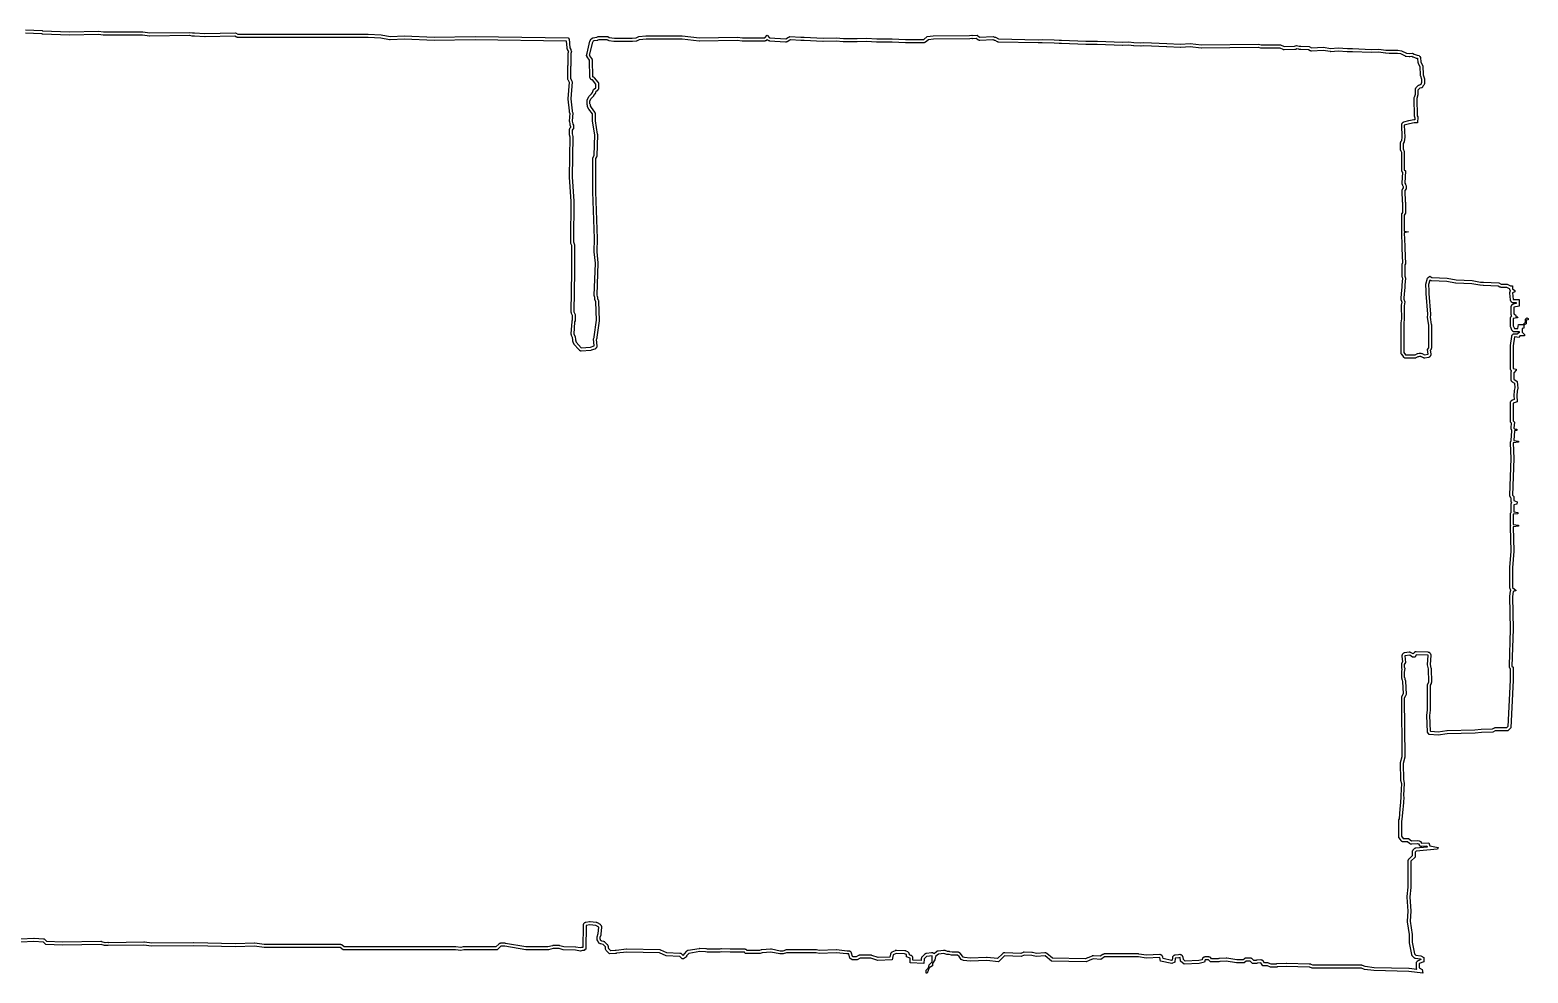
# Model space of a CAD drawing. Header units: metres. Extents: x 482 to 5519, y 355 to 1981.
# Drawn here: x 3000 to 5519, y 355 to 1940 of the extents above; entities that cross this region are included whole.
import ezdxf

# ---------------------------------------------------------------- set-up
doc = ezdxf.new("R2010")
doc.units = ezdxf.units.M
doc.layers.add('SHEET', color=7, linetype='Continuous')
doc.layers.add('USABLE', color=7, linetype='Continuous')

msp = doc.modelspace()

# ---------------------------------------------------------------- linework, layer by layer
at = {"layer": 'SHEET'}
msp.add_lwpolyline([(2993, 1940), (3021, 1939), (3021.8, 1938.6), (3067, 1937), (3116, 1938), (3124, 1937), (3167, 1937), (3169, 1936.6), (3190, 1937), (3202, 1935), (3269, 1936), (3273.5, 1935), (3277, 1935), (3294.7, 1934.2), (3346, 1935), (3350, 1933), (3569, 1933), (3591, 1932), (3606, 1929), (3630, 1930), (3680, 1928), (3749, 1929), (3906, 1927), (3906.1, 1925.9), (3907, 1925), (3908, 1910), (3910, 1907), (3910, 1906), (3911, 1904), (3910, 1900.5), (3910, 1880), (3909, 1878), (3909, 1859), (3911, 1855), (3912, 1853), (3910, 1824), (3912, 1804), (3911.9, 1803.2), (3913, 1801), (3912.2, 1786.8), (3913, 1782), (3913, 1781.5), (3914, 1780), (3914, 1774), (3913, 1773), (3912, 1771.5), (3912, 1765.5), (3913, 1761), (3912.1, 1692.9), (3915, 1652), (3914, 1586.4), (3914.1, 1583.7), (3916, 1579), (3915.7, 1542.6), (3916, 1534), (3915, 1466), (3917, 1462), (3917, 1451), (3916.2, 1449.5), (3915, 1429), (3917, 1425), (3917.7, 1419), (3918.7, 1415.3), (3927, 1406), (3943, 1407), (3949, 1409), (3948, 1421), (3949, 1423), (3949, 1424), (3953, 1452), (3952, 1483), (3950, 1487), (3950.1, 1490.1), (3949, 1494), (3951, 1548), (3949, 1567), (3949.6, 1589.6), (3947, 1668), (3947, 1725), (3948.9, 1728.8), (3950, 1764), (3946, 1787), (3946, 1799), (3940, 1807), (3938, 1811), (3937.8, 1812.8), (3937, 1815), (3937, 1822), (3940, 1828), (3944.5, 1832.5), (3946.4, 1835.1), (3948, 1840), (3952, 1843), (3952, 1849), (3946, 1856), (3944, 1856), (3942, 1860), (3941, 1889), (3937, 1895), (3937, 1895.4), (3936, 1897), (3937, 1901), (3942, 1921), (3944, 1925), (3947, 1927), (3953.4, 1927.7), (3956, 1929), (3965, 1929), (3972, 1929), (3974.3, 1927.4), (3983, 1926), (4013, 1926), (4019.7, 1926.8), (4024, 1929), (4036, 1930), (4097, 1930), (4126, 1927), (4190, 1928), (4198.5, 1927), (4236, 1927), (4240, 1931), (4244, 1927), (4271, 1925), (4276, 1928), (4276.2, 1928), (4278, 1929), (4296.7, 1928), (4302, 1928), (4334, 1926), (4356, 1927), (4368.3, 1925.7), (4391.2, 1925.5), (4407, 1926), (4424.1, 1925.2), (4450, 1925), (4472.5, 1924), (4503, 1924), (4509, 1929), (4519, 1930), (4580.2, 1930.8), (4584, 1931), (4585.1, 1930.9), (4593, 1931), (4597, 1928), (4620, 1929), (4622.2, 1928), (4624, 1928), (4629, 1925), (4695.6, 1923.7), (4702, 1924), (4722.5, 1923.2), (4731, 1923), (4734.9, 1922.7), (4775.8, 1921), (4795, 1921), (4837.5, 1919.5), (4848, 1920), (4856.2, 1918.9), (4868, 1918.5), (4873, 1919), (4911.7, 1917), (4935, 1916.2), (4951, 1917), (4970, 1915), (5066, 1916), (5070.5, 1915), (5103, 1915), (5109, 1912), (5126.6, 1912.6), (5130, 1914), (5134.4, 1912.9), (5137, 1913), (5151, 1912), (5155, 1910), (5175, 1911), (5187, 1909), (5200, 1910), (5215.3, 1909), (5224, 1909), (5255.8, 1907.4), (5268, 1908), (5280.2, 1906.3), (5285.5, 1906), (5300, 1906), (5306, 1905), (5314.5, 1900.8), (5319.8, 1900.4), (5325, 1901), (5327.7, 1899.4), (5332.8, 1897.5), (5336, 1897), (5336.6, 1896.2), (5337, 1896), (5337.1, 1895.3), (5338, 1894), (5339, 1886), (5342, 1880), (5342.8, 1864.6), (5345, 1858), (5345, 1850), (5344.1, 1848.5), (5344, 1847), (5342.3, 1845.3), (5341, 1843), (5340, 1843), (5337.3, 1842.3), (5334, 1839), (5334, 1831), (5332, 1825), (5332.7, 1795.9), (5334, 1794), (5333, 1784), (5327.8, 1784), (5319.5, 1782.4), (5311, 1780), (5312, 1760), (5311, 1752), (5309, 1749), (5309, 1740), (5311, 1736), (5311, 1705), (5313, 1703), (5312, 1682.5), (5313, 1681), (5312.9, 1680.1), (5314, 1678), (5314, 1673), (5312.1, 1670.1), (5312, 1669.2), (5312.5, 1651.8), (5313, 1650), (5313, 1632), (5311, 1629), (5311, 1602), (5318, 1601), (5311, 1599), (5311.9, 1576.9), (5312, 1575), (5312, 1573), (5313, 1547), (5312, 1545.5), (5312, 1526), (5313, 1523), (5312, 1511.3), (5312, 1507), (5311.2, 1502.4), (5310.1, 1489.6), (5310.2, 1487.5), (5312, 1483), (5310.5, 1476.1), (5311, 1454), (5310, 1447), (5310, 1413), (5310, 1398), (5313, 1394), (5329, 1394), (5333, 1396), (5333.7, 1396), (5336, 1397), (5339, 1397), (5340.7, 1396), (5341, 1396), (5344.8, 1394.1), (5351, 1395), (5350, 1403), (5352, 1406), (5352, 1444), (5350, 1457), (5350.6, 1462.1), (5348, 1497), (5348, 1501), (5347, 1513), (5350, 1523), (5350.9, 1523.7), (5351, 1524), (5351.3, 1524), (5354, 1526), (5357, 1524), (5383, 1523), (5398, 1520), (5425, 1519), (5439.1, 1516.4), (5444.2, 1515.9), (5470, 1515), (5474, 1513), (5484, 1513), (5489.4, 1510), (5493, 1510), (5493, 1508), (5493, 1505), (5497, 1502), (5497, 1500), (5493, 1498), (5494, 1487), (5504, 1487), (5504, 1476), (5495, 1474), (5495, 1463), (5498, 1461), (5499, 1458), (5502, 1458), (5501, 1456), (5494, 1455), (5494, 1443), (5496, 1438), (5502, 1438), (5503, 1445), (5511, 1445), (5515, 1449), (5515, 1454), (5517, 1456), (5519, 1455), (5519, 1453), (5516, 1452), (5516, 1446), (5512, 1444), (5512, 1439), (5509, 1438), (5509, 1432), (5513, 1428), (5513, 1426), (5505, 1426), (5504, 1423), (5496, 1424), (5494, 1409), (5494, 1386), (5494, 1371), (5499, 1370), (5499, 1368), (5495, 1364), (5495, 1353), (5501, 1349), (5502, 1338), (5500.5, 1332.8), (5500.3, 1325.9), (5501, 1315), (5494, 1313), (5494, 1283), (5496, 1281), (5495, 1271), (5497, 1269), (5500, 1269), (5500, 1267), (5496, 1266), (5495, 1250), (5503, 1249), (5503, 1247), (5494, 1246), (5495, 1220), (5493, 1158), (5495, 1156), (5495, 1149), (5501, 1147), (5500, 1143), (5495, 1142), (5495, 1130), (5502, 1129), (5502, 1127), (5494, 1126), (5494, 1109), (5503, 1108), (5503, 1106), (5494, 1105), (5495, 1064), (5493, 1036), (5493, 1016), (5493, 1003), (5499, 998), (5494, 996), (5493, 988), (5494, 933), (5492, 871), (5494, 869), (5494, 847), (5490, 767), (5485, 762), (5484, 762), (5464, 762), (5460, 760), (5440.6, 759.2), (5430, 758), (5383, 757), (5368, 755), (5353, 756), (5350, 760), (5349, 788), (5350, 797.5), (5350, 840), (5352, 844), (5351.5, 866.2), (5350, 873), (5351, 889), (5331, 890), (5329, 886), (5325, 886), (5320, 889), (5312, 888), (5313, 877), (5312, 875.4), (5312, 875), (5311, 873.5), (5311, 869.5), (5312, 867), (5311, 860.5), (5311, 852.5), (5312, 851), (5312.1, 848.8), (5313, 846), (5314, 823), (5313, 821), (5311, 817), (5312, 718), (5309, 707), (5309.5, 680.1), (5311, 674), (5309.9, 653.4), (5310, 650), (5309.4, 642.3), (5309, 635), (5308.4, 630.6), (5307, 613), (5306, 610.5), (5306, 585), (5309, 581), (5318, 581), (5323, 577), (5334, 578), (5336, 577), (5338, 576), (5340, 573), (5352, 574), (5354, 569), (5368, 566), (5367, 563), (5331, 560), (5329, 558), (5329, 551), (5329, 550), (5322, 543), (5322, 499), (5320, 483), (5322, 459), (5321, 442), (5324, 420), (5324, 407), (5328, 387), (5330.1, 384.9), (5339, 384), (5344, 381), (5344, 374), (5336, 371), (5336, 364), (5341, 361), (5342, 355), (5318.7, 357.4), (5260, 359), (5244, 361), (5239, 363), (5167, 363), (5156, 363), (5152, 365), (5151, 365), (5151, 365), (5113.2, 365.8), (5097.1, 365.3), (5097, 365), (5089, 365), (5089, 365.1), (5086, 365), (5081, 367), (5073, 367), (5070, 372), (5063.8, 371.6), (5063, 371), (5056, 371), (5052, 375), (5045, 375), (5042, 372), (5029, 372), (5011.7, 374.9), (5000.6, 374.5), (4999, 374), (4986, 374), (4986, 374), (4985, 374), (4982, 377), (4976, 377), (4975, 373), (4966, 371), (4941, 370), (4935, 375), (4934, 380.9), (4931.7, 380.7), (4926, 380), (4925, 373), (4920, 371), (4901, 375), (4900, 380.9), (4877, 380), (4864, 382), (4807, 382), (4801, 378), (4788, 379), (4781, 376.1), (4781, 376), (4776, 374), (4718, 375), (4707, 384), (4692, 383), (4684.6, 384.6), (4672, 385), (4667, 383), (4639, 384), (4629, 374), (4609, 376), (4581, 375), (4570, 376), (4566, 378), (4562.7, 382.7), (4560.1, 385), (4550, 385), (4545.7, 386), (4542, 386), (4537, 388), (4527.7, 386.9), (4523, 383), (4522, 377), (4518, 371), (4518, 367), (4512, 364), (4509, 355), (4507, 355), (4507, 360), (4511, 364), (4512, 369), (4517, 374), (4517, 384), (4508.4, 383), (4507.6, 382.6), (4504, 379), (4503, 371), (4480, 372), (4480, 380), (4474, 382), (4474, 386), (4471, 387.5), (4457, 388), (4451.9, 385.4), (4450, 377), (4426, 376), (4414, 380), (4396, 380), (4391, 377), (4383, 377), (4379, 380), (4377, 387), (4376.5, 387), (4374, 387), (4356, 389), (4327, 388), (4322, 389), (4272.3, 389), (4267, 387), (4261, 387), (4246, 390), (4231.4, 389.1), (4228, 388), (4212, 388), (4203, 388), (4202, 390), (4184.1, 390.2), (4179, 390), (4177.4, 390.3), (4163, 390.5), (4161, 390), (4139, 390), (4136.4, 390.9), (4126.6, 391), (4108, 388), (4104, 384), (4104, 382), (4099, 379), (4097, 379), (4093, 383), (4070, 384), (4059.1, 389), (4004, 390), (3986.3, 388.2), (3986, 388), (3984.7, 388), (3975, 387), (3974, 388), (3969, 393), (3968.8, 394), (3968, 395), (3968.2, 397.9), (3968, 399), (3964, 403), (3960.5, 404), (3959, 404), (3958.6, 404.6), (3957, 405), (3955, 409), (3954, 411), (3954, 416), (3955.9, 421.2), (3956.8, 432.1), (3952, 435), (3942, 436), (3935.5, 435.1), (3935, 396), (3935, 395), (3933.5, 394.5), (3932, 393), (3929.2, 393.1), (3926, 392), (3917.5, 393.4), (3897, 394), (3890, 396), (3880, 396), (3872, 394), (3834, 394), (3799, 400), (3792, 400), (3786, 394), (3730, 394), (3725, 393), (3716, 394), (3527, 394), (3522, 398), (3394, 398), (3378, 400), (3346, 399), (3275.8, 400.8), (3205, 400), (3192, 402), (3132, 401), (3131.5, 401.1), (3126, 401), (3120, 403), (3055, 402), (3027, 403), (3023, 407), (3007, 408), (2985, 407)], dxfattribs=at)
at = {"layer": 'USABLE'}
msp.add_lwpolyline([(2992.9, 1935), (3019.8, 1934), (3020.1, 1933.9), (3020.6, 1933.8), (3021.1, 1933.7), (3021.6, 1933.6), (3066.8, 1932), (3067.1, 1932), (3115.7, 1933), (3123.4, 1932), (3124, 1932), (3166.5, 1932), (3168.1, 1931.7), (3168.6, 1931.7), (3169.1, 1931.6), (3189.6, 1932), (3201.2, 1930.1), (3201.6, 1930), (3202.1, 1930), (3268.5, 1931), (3272.4, 1930.1), (3273, 1930), (3273.5, 1930), (3276.9, 1930), (3294.5, 1929.3), (3294.8, 1929.2), (3344.9, 1930), (3347.8, 1928.5), (3348.2, 1928.3), (3348.6, 1928.2), (3349.1, 1928.1), (3349.5, 1928), (3350, 1928), (3568.9, 1928), (3590.4, 1927), (3605, 1924.1), (3605.6, 1924), (3606.2, 1924), (3630, 1925), (3679.8, 1923), (3680.1, 1923), (3749, 1924), (3902.2, 1922), (3903, 1909.7), (3903.1, 1909.1), (3903.2, 1908.6), (3903.4, 1908.1), (3903.6, 1907.7), (3903.8, 1907.2), (3905, 1905.4), (3905.1, 1905.1), (3905.2, 1904.6), (3905.3, 1904.2), (3905.5, 1903.8), (3905.7, 1903.5), (3905.2, 1901.9), (3905.1, 1901.4), (3905, 1901), (3905, 1900.5), (3905, 1881.2), (3904.5, 1880.2), (3904.3, 1879.8), (3904.2, 1879.4), (3904.1, 1878.9), (3904, 1878.5), (3904, 1878), (3904, 1859), (3904, 1858.5), (3904.1, 1858.1), (3904.2, 1857.6), (3904.3, 1857.2), (3904.5, 1856.8), (3906.9, 1852), (3905, 1824.3), (3905, 1823.9), (3905, 1823.5), (3907, 1804), (3906.9, 1803.7), (3906.9, 1803.2), (3906.9, 1802.7), (3907, 1802.3), (3907.1, 1801.8), (3907.3, 1801.4), (3907.4, 1800.9), (3907.9, 1800), (3907.2, 1787), (3907.2, 1786.5), (3907.3, 1785.9), (3908, 1781.6), (3908, 1781.5), (3908, 1781), (3908.1, 1780.5), (3908.2, 1780.1), (3908.4, 1779.6), (3908.6, 1779.1), (3908.8, 1778.7), (3909, 1778.5), (3909, 1776), (3908.8, 1775.8), (3907.8, 1774.3), (3907.6, 1773.9), (3907.4, 1773.4), (3907.2, 1772.9), (3907.1, 1772.5), (3907, 1772), (3907, 1771.5), (3907, 1765.5), (3907, 1765), (3907.1, 1764.4), (3908, 1760.5), (3907.1, 1693), (3907.1, 1692.5), (3910, 1651.9), (3909, 1586.5), (3909, 1586.2), (3909.1, 1583.5), (3909.2, 1582.9), (3909.3, 1582.3), (3909.5, 1581.8), (3911, 1578.1), (3910.7, 1542.6), (3910.7, 1542.4), (3911, 1533.9), (3910, 1466.1), (3910, 1465.6), (3910.1, 1465.1), (3910.2, 1464.7), (3910.3, 1464.2), (3910.5, 1463.8), (3912, 1460.8), (3912, 1452.2), (3911.8, 1451.7), (3911.6, 1451.3), (3911.4, 1450.8), (3911.3, 1450.3), (3911.3, 1449.8), (3910, 1429.3), (3910, 1428.8), (3910.1, 1428.3), (3910.2, 1427.7), (3910.3, 1427.2), (3910.5, 1426.8), (3912.1, 1423.6), (3912.7, 1418.4), (3912.8, 1418.1), (3912.8, 1417.7), (3913.8, 1414), (3914, 1413.5), (3914.2, 1413.1), (3914.4, 1412.7), (3914.6, 1412.3), (3914.9, 1411.9), (3923.3, 1402.7), (3923.6, 1402.3), (3924, 1402), (3924.4, 1401.7), (3924.9, 1401.5), (3925.3, 1401.3), (3925.8, 1401.1), (3926.3, 1401), (3926.8, 1401), (3927.3, 1401), (3943.3, 1402), (3943.7, 1402.1), (3944.2, 1402.1), (3944.6, 1402.3), (3950.6, 1404.3), (3951, 1404.4), (3951.4, 1404.6), (3951.9, 1404.9), (3952.2, 1405.2), (3952.6, 1405.5), (3952.9, 1405.9), (3953.2, 1406.2), (3953.4, 1406.7), (3953.6, 1407.1), (3953.8, 1407.5), (3953.9, 1408), (3954, 1408.5), (3954, 1408.9), (3954, 1409.4), (3953.1, 1420), (3953.5, 1420.8), (3953.7, 1421.2), (3953.8, 1421.6), (3953.9, 1422.1), (3954, 1422.5), (3954, 1423), (3954, 1423.6), (3957.9, 1451.3), (3958, 1451.7), (3958, 1452.2), (3957, 1483.2), (3957, 1483.7), (3956.8, 1484.2), (3956.7, 1484.7), (3956.5, 1485.2), (3955, 1488.1), (3955.1, 1490.1), (3955, 1490.5), (3955, 1491), (3954.9, 1491.5), (3954, 1494.6), (3956, 1547.8), (3956, 1548.5), (3954, 1567.2), (3954.6, 1589.5), (3954.6, 1589.8), (3952, 1668.1), (3952, 1723.8), (3953.4, 1726.6), (3953.6, 1727.1), (3953.7, 1727.6), (3953.9, 1728.1), (3953.9, 1728.6), (3955, 1763.8), (3955, 1764.4), (3954.9, 1764.9), (3951, 1787.4), (3951, 1799), (3951, 1799.5), (3950.9, 1799.9), (3950.8, 1800.4), (3950.7, 1800.8), (3950.5, 1801.2), (3950.3, 1801.6), (3950, 1802), (3944.3, 1809.6), (3942.9, 1812.4), (3942.8, 1813.2), (3942.8, 1813.7), (3942.7, 1814.1), (3942.5, 1814.5), (3942, 1815.9), (3942, 1820.8), (3944.1, 1825), (3948, 1829), (3948.3, 1829.3), (3948.6, 1829.6), (3950.4, 1832.2), (3950.7, 1832.6), (3950.9, 1833.1), (3951.1, 1833.5), (3952.2, 1836.9), (3955, 1839), (3955.4, 1839.3), (3955.8, 1839.7), (3956.1, 1840.1), (3956.4, 1840.5), (3956.6, 1841), (3956.8, 1841.5), (3956.9, 1842), (3957, 1842.5), (3957, 1843), (3957, 1849), (3957, 1849.5), (3956.9, 1850), (3956.8, 1850.5), (3956.6, 1851), (3956.4, 1851.4), (3956.1, 1851.9), (3955.8, 1852.3), (3949.8, 1859.3), (3949.5, 1859.6), (3949.1, 1859.9), (3948.7, 1860.2), (3948.3, 1860.4), (3947.9, 1860.6), (3947.4, 1860.8), (3947.2, 1860.9), (3947, 1861.3), (3946, 1889.2), (3946, 1889.6), (3945.9, 1890.1), (3945.8, 1890.5), (3945.6, 1891), (3945.4, 1891.4), (3945.2, 1891.8), (3941.8, 1896.8), (3941.7, 1897.2), (3941.5, 1897.6), (3941.4, 1897.8), (3946.7, 1919.3), (3947.9, 1921.6), (3948.8, 1922.2), (3954, 1922.7), (3954.4, 1922.8), (3954.8, 1922.9), (3955.3, 1923.1), (3955.7, 1923.2), (3957.2, 1924), (3970.5, 1924), (3971.6, 1923.3), (3972, 1923), (3972.5, 1922.8), (3973, 1922.6), (3973.5, 1922.5), (3982.2, 1921.1), (3982.6, 1921), (3983, 1921), (4013, 1921), (4013.6, 1921), (4020.3, 1921.9), (4020.8, 1922), (4021.4, 1922.1), (4021.9, 1922.4), (4025.4, 1924.1), (4036.2, 1925), (4096.7, 1925), (4125.5, 1922), (4126.1, 1922), (4189.7, 1923), (4197.9, 1922), (4198.5, 1922), (4236, 1922), (4236.5, 1922), (4237, 1922.1), (4237.5, 1922.2), (4237.9, 1922.4), (4238.4, 1922.6), (4238.8, 1922.8), (4239.2, 1923.1), (4239.5, 1923.5), (4240, 1923.9), (4240.5, 1923.5), (4240.8, 1923.1), (4241.3, 1922.8), (4241.7, 1922.6), (4242.2, 1922.4), (4242.6, 1922.2), (4243.1, 1922.1), (4243.6, 1922), (4270.6, 1920), (4271.1, 1920), (4271.7, 1920), (4272.2, 1920.1), (4272.6, 1920.3), (4273.1, 1920.5), (4273.6, 1920.7), (4277.8, 1923.2), (4278.3, 1923.4), (4278.7, 1923.7), (4279.2, 1923.9), (4296.4, 1923), (4296.7, 1923), (4301.8, 1923), (4333.7, 1921), (4334.2, 1921), (4355.9, 1922), (4367.8, 1920.7), (4368.3, 1920.7), (4391.2, 1920.5), (4391.4, 1920.5), (4407, 1921), (4423.9, 1920.2), (4424, 1920.2), (4449.9, 1920), (4472.3, 1919), (4472.5, 1919), (4503, 1919), (4503.5, 1919), (4504, 1919.1), (4504.5, 1919.2), (4504.9, 1919.4), (4505.4, 1919.6), (4505.8, 1919.9), (4506.2, 1920.2), (4511, 1924.2), (4519.3, 1925), (4580.3, 1925.8), (4580.4, 1925.8), (4583.9, 1926), (4584.6, 1925.9), (4585.1, 1925.9), (4591.4, 1926), (4594, 1924), (4594.4, 1923.7), (4594.8, 1923.5), (4595.3, 1923.3), (4595.8, 1923.2), (4596.2, 1923.1), (4596.7, 1923), (4597.2, 1923), (4619, 1924), (4620.2, 1923.4), (4620.7, 1923.2), (4621.2, 1923.1), (4621.7, 1923), (4622.2, 1923), (4622.6, 1923), (4626.4, 1920.7), (4626.9, 1920.5), (4627.4, 1920.3), (4627.9, 1920.1), (4628.4, 1920), (4628.9, 1920), (4695.5, 1918.7), (4695.8, 1918.7), (4702, 1919), (4722.3, 1918.2), (4722.4, 1918.2), (4730.7, 1918), (4734.4, 1917.7), (4734.7, 1917.7), (4775.6, 1916), (4775.8, 1916), (4794.9, 1916), (4837.3, 1914.5), (4837.7, 1914.5), (4847.8, 1915), (4855.6, 1913.9), (4856.1, 1913.9), (4867.8, 1913.5), (4868.5, 1913.5), (4873.1, 1914), (4911.4, 1912), (4911.5, 1912), (4934.8, 1911.2), (4935.2, 1911.2), (4950.9, 1912), (4969.5, 1910), (4970.1, 1910), (5065.5, 1911), (5069.4, 1910.1), (5070, 1910), (5070.5, 1910), (5101.8, 1910), (5106.8, 1907.5), (5107.2, 1907.3), (5107.7, 1907.2), (5108.2, 1907.1), (5108.7, 1907), (5109.2, 1907), (5126.7, 1907.6), (5127.2, 1907.7), (5127.6, 1907.7), (5128, 1907.8), (5128.4, 1908), (5130.4, 1908.8), (5133.2, 1908.1), (5133.6, 1908), (5134.1, 1907.9), (5134.6, 1907.9), (5136.9, 1908), (5149.7, 1907.1), (5152.8, 1905.5), (5153.2, 1905.3), (5153.7, 1905.2), (5154.2, 1905.1), (5154.7, 1905), (5155.2, 1905), (5174.7, 1906), (5186.2, 1904.1), (5186.8, 1904), (5187.4, 1904), (5200, 1905), (5215, 1904), (5215.3, 1904), (5223.9, 1904), (5255.6, 1902.5), (5256.1, 1902.5), (5267.8, 1903), (5279.5, 1901.3), (5279.9, 1901.3), (5285.3, 1901), (5285.5, 1901), (5299.6, 1901), (5304.4, 1900.2), (5312.2, 1896.3), (5312.7, 1896.1), (5313.2, 1895.9), (5313.6, 1895.8), (5314.1, 1895.8), (5319.4, 1895.4), (5319.9, 1895.4), (5320.3, 1895.4), (5323.9, 1895.8), (5325.1, 1895.1), (5325.5, 1894.9), (5326, 1894.7), (5331.1, 1892.8), (5331.5, 1892.7), (5331.9, 1892.6), (5333, 1892.4), (5333.2, 1892.2), (5334, 1885.4), (5334.1, 1884.8), (5334.3, 1884.3), (5334.5, 1883.8), (5337.1, 1878.7), (5337.8, 1864.3), (5337.9, 1863.9), (5337.9, 1863.4), (5338.1, 1863), (5340, 1857.2), (5340, 1851.3), (5339.8, 1851), (5339.6, 1850.5), (5339.4, 1850), (5339.2, 1849.5), (5339.2, 1849.3), (5338.8, 1848.9), (5338.5, 1848.5), (5338.2, 1848.2), (5338, 1847.8), (5337.9, 1847.6), (5336.1, 1847.2), (5335.7, 1847.1), (5335.3, 1846.9), (5334.9, 1846.7), (5334.5, 1846.4), (5334.1, 1846.2), (5333.8, 1845.9), (5330.5, 1842.5), (5330.1, 1842.2), (5329.8, 1841.8), (5329.6, 1841.4), (5329.4, 1840.9), (5329.2, 1840.5), (5329.1, 1840), (5329, 1839.5), (5329, 1839), (5329, 1831.8), (5327.3, 1826.6), (5327.1, 1826.2), (5327.1, 1825.7), (5327, 1825.3), (5327, 1824.9), (5327.7, 1795.8), (5327.8, 1795.3), (5327.8, 1794.9), (5328, 1794.4), (5328.1, 1794), (5328.3, 1793.5), (5328.6, 1793.1), (5328.8, 1792.7), (5328.5, 1789), (5327.8, 1789), (5327.3, 1789), (5326.8, 1788.9), (5318.6, 1787.3), (5318.1, 1787.2), (5309.6, 1784.8), (5309.2, 1784.7), (5308.7, 1784.5), (5308.3, 1784.2), (5307.9, 1783.9), (5307.6, 1783.6), (5307.2, 1783.3), (5306.9, 1782.9), (5306.7, 1782.5), (5306.5, 1782.1), (5306.3, 1781.6), (5306.1, 1781.2), (5306.1, 1780.7), (5306, 1780.2), (5306, 1779.8), (5307, 1760.2), (5306.2, 1753.8), (5304.8, 1751.8), (5304.6, 1751.4), (5304.4, 1750.9), (5304.2, 1750.4), (5304.1, 1750), (5304, 1749.5), (5304, 1749), (5304, 1740), (5304, 1739.5), (5304.1, 1739.1), (5304.2, 1738.6), (5304.3, 1738.2), (5304.5, 1737.8), (5306, 1734.8), (5306, 1705), (5306, 1704.5), (5306.1, 1704), (5306.2, 1703.5), (5306.4, 1703.1), (5306.6, 1702.6), (5306.8, 1702.2), (5307.1, 1701.8), (5307.5, 1701.5), (5307.9, 1701), (5307, 1682.7), (5307, 1682.2), (5307.1, 1681.6), (5307.2, 1681.1), (5307.4, 1680.6), (5307.6, 1680.1), (5307.9, 1679.7), (5308, 1679.5), (5308, 1679.2), (5308.1, 1678.8), (5308.3, 1678.3), (5308.5, 1677.9), (5309, 1676.8), (5309, 1674.5), (5307.9, 1672.9), (5307.7, 1672.5), (5307.5, 1672), (5307.3, 1671.5), (5307.2, 1671.1), (5307.1, 1670.6), (5307, 1669.7), (5307, 1669.1), (5307.5, 1651.7), (5307.5, 1651.3), (5307.6, 1650.9), (5307.7, 1650.5), (5308, 1649.3), (5308, 1633.5), (5306.8, 1631.8), (5306.6, 1631.4), (5306.4, 1630.9), (5306.2, 1630.4), (5306.1, 1630), (5306, 1629.5), (5306, 1629), (5306, 1602), (5306, 1601.5), (5306.1, 1601.1), (5306.2, 1600.6), (5306.2, 1600.5), (5306.2, 1600.2), (5306.1, 1599.8), (5306, 1599.3), (5306, 1598.8), (5306.9, 1576.7), (5306.9, 1576.5), (5307, 1574.8), (5307, 1573), (5307, 1572.8), (5307.9, 1548.4), (5307.8, 1548.3), (5307.6, 1547.9), (5307.4, 1547.4), (5307.2, 1546.9), (5307.1, 1546.5), (5307, 1546), (5307, 1545.5), (5307, 1526), (5307, 1525.5), (5307.1, 1524.9), (5307.3, 1524.4), (5307.9, 1522.4), (5307, 1511.8), (5307, 1511.3), (5307, 1507.4), (5306.3, 1503.2), (5306.3, 1502.8), (5305.2, 1490), (5305.1, 1489.4), (5305.2, 1487.4), (5305.2, 1487), (5305.3, 1486.5), (5305.4, 1486.1), (5305.5, 1485.7), (5306.8, 1482.6), (5305.6, 1477.2), (5305.5, 1476.6), (5305.5, 1476), (5306, 1454.3), (5305.1, 1447.7), (5305, 1447), (5305, 1398), (5305, 1397.5), (5305.1, 1397.1), (5305.2, 1396.6), (5305.3, 1396.2), (5305.5, 1395.8), (5305.7, 1395.4), (5306, 1395), (5309, 1391), (5309.3, 1390.6), (5309.7, 1390.2), (5310.1, 1389.9), (5310.5, 1389.6), (5311, 1389.4), (5311.5, 1389.2), (5312, 1389.1), (5312.5, 1389), (5313, 1389), (5329, 1389), (5329.5, 1389), (5329.9, 1389.1), (5330.4, 1389.2), (5330.8, 1389.3), (5331.2, 1389.5), (5334.3, 1391), (5334.7, 1391.1), (5335.2, 1391.2), (5335.6, 1391.4), (5337, 1392), (5337.6, 1392), (5338.1, 1391.7), (5338.5, 1391.5), (5338.9, 1391.3), (5339.3, 1391.2), (5339.6, 1391.1), (5342.5, 1389.6), (5343, 1389.4), (5343.5, 1389.3), (5344, 1389.2), (5344.5, 1389.1), (5345, 1389.1), (5345.5, 1389.2), (5351.7, 1390.1), (5352.2, 1390.1), (5352.6, 1390.3), (5353.1, 1390.5), (5353.5, 1390.7), (5353.9, 1391), (5354.3, 1391.3), (5354.7, 1391.6), (5355, 1392), (5355.2, 1392.4), (5355.5, 1392.8), (5355.7, 1393.2), (5355.8, 1393.7), (5355.9, 1394.2), (5356, 1394.7), (5356, 1395.1), (5356, 1395.6), (5355.2, 1401.8), (5356.2, 1403.2), (5356.4, 1403.6), (5356.6, 1404.1), (5356.8, 1404.6), (5356.9, 1405), (5357, 1405.5), (5357, 1406), (5357, 1444), (5357, 1444.4), (5356.9, 1444.8), (5355, 1457.1), (5355.6, 1461.5), (5355.6, 1462), (5355.6, 1462.5), (5353, 1497.2), (5353, 1501), (5353, 1501.4), (5352.1, 1512.5), (5354.3, 1519.8), (5354.6, 1519.6), (5355, 1519.4), (5355.5, 1519.2), (5355.9, 1519.1), (5356.4, 1519), (5356.8, 1519), (5382.4, 1518), (5397, 1515.1), (5397.4, 1515), (5397.8, 1515), (5424.4, 1514), (5438.2, 1511.4), (5438.7, 1511.4), (5443.8, 1510.9), (5444, 1510.9), (5468.7, 1510), (5471.8, 1508.5), (5472.2, 1508.3), (5472.6, 1508.2), (5473.1, 1508.1), (5473.5, 1508), (5474, 1508), (5482.7, 1508), (5487, 1505.6), (5487.4, 1505.4), (5487.9, 1505.2), (5488, 1505.2), (5488, 1505), (5488, 1504.5), (5488.1, 1504), (5488.2, 1503.5), (5488.4, 1503), (5488.6, 1502.5), (5488.9, 1502.1), (5489.2, 1501.7), (5489.4, 1501.5), (5489.2, 1501.3), (5488.9, 1500.9), (5488.6, 1500.4), (5488.4, 1500), (5488.2, 1499.5), (5488.1, 1499), (5488, 1498.5), (5488, 1498), (5488, 1497.5), (5489, 1486.5), (5489.1, 1486.1), (5489.2, 1485.6), (5489.4, 1485.1), (5489.6, 1484.7), (5489.8, 1484.2), (5490.1, 1483.8), (5490.5, 1483.5), (5490.8, 1483.1), (5491.2, 1482.9), (5491.6, 1482.6), (5492.1, 1482.4), (5492.5, 1482.2), (5493, 1482.1), (5493.5, 1482), (5494, 1482), (5499, 1482), (5499, 1480), (5493.9, 1478.9), (5493.4, 1478.8), (5493, 1478.6), (5492.6, 1478.4), (5492.2, 1478.1), (5491.8, 1477.8), (5491.4, 1477.5), (5491.1, 1477.1), (5490.8, 1476.7), (5490.6, 1476.3), (5490.4, 1475.9), (5490.2, 1475.4), (5490.1, 1475), (5490, 1474.5), (5490, 1474), (5490, 1463), (5490, 1462.5), (5490.1, 1462), (5490.2, 1461.5), (5490.4, 1461.1), (5490.6, 1460.6), (5490.8, 1460.2), (5491.1, 1459.8), (5491.5, 1459.5), (5491.6, 1459.4), (5491.5, 1459.3), (5491.1, 1459.1), (5490.7, 1458.8), (5490.4, 1458.5), (5490.1, 1458.1), (5489.8, 1457.7), (5489.6, 1457.3), (5489.4, 1456.9), (5489.2, 1456.4), (5489.1, 1455.9), (5489, 1455.5), (5489, 1455), (5489, 1443), (5489, 1442.5), (5489.1, 1442.1), (5489.2, 1441.6), (5489.4, 1441.1), (5491.4, 1436.1), (5491.6, 1435.7), (5491.8, 1435.3), (5492.1, 1434.9), (5492.4, 1434.5), (5492.8, 1434.2), (5493.2, 1433.9), (5493.6, 1433.6), (5494.1, 1433.4), (5494.5, 1433.2), (5495, 1433.1), (5495.5, 1433), (5496, 1433), (5502, 1433), (5502.5, 1433), (5502.9, 1433.1), (5503.4, 1433.2), (5503.9, 1433.4), (5504, 1433.4), (5504, 1432), (5504, 1431.5), (5504.1, 1431), (5504.1, 1430.9), (5504, 1430.9), (5503.6, 1430.8), (5503.1, 1430.6), (5502.7, 1430.4), (5502.3, 1430.2), (5501.9, 1429.9), (5501.5, 1429.6), (5501.2, 1429.2), (5500.9, 1428.9), (5500.6, 1428.5), (5496.6, 1429), (5496.1, 1429), (5495.6, 1429), (5495.2, 1428.9), (5494.7, 1428.8), (5494.2, 1428.7), (5493.8, 1428.5), (5493.3, 1428.2), (5492.9, 1428), (5492.6, 1427.6), (5492.2, 1427.3), (5491.9, 1426.9), (5491.7, 1426.5), (5491.4, 1426.1), (5491.3, 1425.6), (5491.1, 1425.1), (5491, 1424.7), (5489, 1409.7), (5489, 1409), (5489, 1371), (5489, 1370.5), (5489.1, 1370), (5489.2, 1369.5), (5489.4, 1369.1), (5489.6, 1368.6), (5489.8, 1368.2), (5490.1, 1367.8), (5490.5, 1367.5), (5490.8, 1367.1), (5491, 1367), (5490.8, 1366.8), (5490.6, 1366.4), (5490.4, 1365.9), (5490.2, 1365.5), (5490.1, 1365), (5490, 1364.5), (5490, 1364), (5490, 1353), (5490, 1352.5), (5490.1, 1352), (5490.2, 1351.5), (5490.4, 1351.1), (5490.6, 1350.6), (5490.8, 1350.2), (5491.1, 1349.8), (5491.5, 1349.5), (5491.8, 1349.1), (5492.2, 1348.8), (5496.2, 1346.2), (5496.9, 1338.5), (5495.7, 1334.2), (5495.6, 1333.8), (5495.6, 1333.4), (5495.5, 1333), (5495.3, 1326), (5495.3, 1325.6), (5495.8, 1318.7), (5492.6, 1317.8), (5492.2, 1317.6), (5491.7, 1317.4), (5491.3, 1317.2), (5490.9, 1316.9), (5490.5, 1316.6), (5490.2, 1316.2), (5489.9, 1315.8), (5489.6, 1315.4), (5489.4, 1314.9), (5489.2, 1314.5), (5489.1, 1314), (5489, 1313.5), (5489, 1313), (5489, 1283), (5489, 1282.5), (5489.1, 1282), (5489.2, 1281.5), (5489.4, 1281.1), (5489.6, 1280.6), (5489.8, 1280.2), (5490.1, 1279.8), (5490.5, 1279.5), (5490.8, 1279.1), (5490, 1271.5), (5490, 1271), (5490, 1270.5), (5490.1, 1270), (5490.2, 1269.6), (5490.4, 1269.1), (5490.6, 1268.6), (5490.8, 1268.2), (5491.1, 1267.8), (5491.3, 1267.7), (5491.2, 1267.3), (5491.1, 1266.8), (5491, 1266.3), (5490, 1250.3), (5490, 1249.8), (5490, 1249.3), (5490.1, 1249.1), (5490.1, 1249.1), (5489.8, 1248.7), (5489.5, 1248.2), (5489.3, 1247.8), (5489.2, 1247.3), (5489.1, 1246.8), (5489, 1246.3), (5489, 1245.8), (5490, 1220), (5488, 1158.2), (5488, 1157.7), (5488.1, 1157.1), (5488.2, 1156.6), (5488.4, 1156.2), (5488.6, 1155.7), (5488.8, 1155.3), (5489.1, 1154.8), (5489.5, 1154.5), (5490, 1153.9), (5490, 1149), (5490, 1148.5), (5490.1, 1148), (5490.2, 1147.6), (5490.4, 1147.1), (5490.6, 1146.7), (5490.8, 1146.3), (5491.1, 1145.9), (5491.4, 1145.5), (5491.4, 1145.5), (5491.1, 1145.2), (5490.8, 1144.8), (5490.6, 1144.4), (5490.4, 1143.9), (5490.2, 1143.5), (5490.1, 1143), (5490, 1142.5), (5490, 1142), (5490, 1130), (5490, 1129.5), (5490.1, 1129.1), (5489.8, 1128.7), (5489.6, 1128.3), (5489.4, 1127.9), (5489.2, 1127.4), (5489.1, 1127), (5489, 1126.5), (5489, 1126), (5489, 1109), (5489, 1108.5), (5489.1, 1108), (5489.2, 1107.6), (5489.4, 1107.1), (5489.4, 1107), (5489.3, 1106.8), (5489.2, 1106.3), (5489.1, 1105.9), (5489, 1105.4), (5489, 1104.9), (5490, 1064.1), (5488, 1036.4), (5488, 1036), (5488, 1003), (5488, 1002.5), (5488.1, 1002), (5488.2, 1001.6), (5488.4, 1001.1), (5488.6, 1000.7), (5488.8, 1000.2), (5489.1, 999.9), (5489.4, 999.5), (5489.8, 999.2), (5490, 999), (5489.9, 998.9), (5489.6, 998.4), (5489.4, 998), (5489.3, 997.6), (5489.1, 997.1), (5489, 996.6), (5488, 988.6), (5488, 987.9), (5489, 933), (5487, 871.2), (5487, 870.7), (5487.1, 870.1), (5487.2, 869.6), (5487.4, 869.2), (5487.6, 868.7), (5487.8, 868.3), (5488.1, 867.8), (5488.5, 867.5), (5489, 866.9), (5489, 847.1), (5485.1, 769.2), (5482.9, 767), (5464, 767), (5463.5, 767), (5463.1, 766.9), (5462.6, 766.8), (5462.2, 766.7), (5461.8, 766.5), (5458.7, 765), (5440.4, 764.2), (5440, 764.2), (5429.7, 763), (5382.9, 762), (5382.3, 762), (5367.8, 760), (5355.6, 760.8), (5354.9, 761.7), (5354, 787.8), (5355, 797), (5355, 797.5), (5355, 838.8), (5356.5, 841.8), (5356.7, 842.2), (5356.8, 842.7), (5356.9, 843.1), (5357, 843.6), (5357, 844.1), (5356.5, 866.3), (5356.5, 866.8), (5356.4, 867.3), (5355, 873.4), (5356, 888.7), (5356, 889.2), (5356, 889.7), (5355.9, 890.2), (5355.7, 890.6), (5355.5, 891.1), (5355.3, 891.5), (5355, 891.9), (5354.7, 892.3), (5354.4, 892.7), (5354, 893), (5353.6, 893.3), (5353.2, 893.5), (5352.7, 893.7), (5352.2, 893.8), (5351.7, 893.9), (5351.2, 894), (5331.2, 895), (5330.8, 895), (5330.3, 894.9), (5329.8, 894.9), (5329.4, 894.7), (5328.9, 894.5), (5328.5, 894.3), (5328.1, 894.1), (5327.7, 893.8), (5327.4, 893.4), (5327, 893.1), (5326.8, 892.7), (5326.5, 892.2), (5326, 891.2), (5322.6, 893.3), (5322.2, 893.5), (5321.7, 893.7), (5321.3, 893.8), (5320.8, 893.9), (5320.3, 894), (5319.9, 894), (5319.4, 894), (5311.4, 893), (5310.9, 892.9), (5310.4, 892.8), (5310, 892.6), (5309.6, 892.4), (5309.2, 892.1), (5308.8, 891.8), (5308.4, 891.5), (5308.1, 891.1), (5307.8, 890.7), (5307.6, 890.3), (5307.4, 889.9), (5307.2, 889.4), (5307.1, 889), (5307, 888.5), (5307, 888), (5307, 887.5), (5307.9, 878.3), (5307.8, 878.2), (5307.5, 877.8), (5307.3, 877.3), (5307.2, 876.9), (5307.1, 876.7), (5306.8, 876.3), (5306.6, 875.9), (5306.4, 875.4), (5306.2, 874.9), (5306.1, 874.5), (5306, 874), (5306, 873.5), (5306, 869.5), (5306, 869), (5306.1, 868.6), (5306.2, 868.1), (5306.4, 867.6), (5306.9, 866.4), (5306.1, 861.3), (5306, 860.9), (5306, 860.5), (5306, 852.5), (5306, 852), (5306.1, 851.5), (5306.2, 851.1), (5306.4, 850.6), (5306.6, 850.1), (5306.8, 849.7), (5307.1, 849.4), (5307.1, 848.6), (5307.1, 848.1), (5307.2, 847.7), (5307.3, 847.2), (5308, 845.1), (5308.9, 824.1), (5306.5, 819.2), (5306.3, 818.8), (5306.2, 818.4), (5306.1, 817.9), (5306, 817.4), (5306, 816.9), (5307, 718.6), (5304.2, 708.3), (5304.1, 707.9), (5304, 707.4), (5304, 706.9), (5304.5, 680), (5304.5, 679.5), (5304.6, 678.9), (5306, 673.5), (5304.9, 653.6), (5304.9, 653.3), (5305, 650.2), (5304.4, 642.7), (5304.4, 642.5), (5304, 635.5), (5303.5, 631.3), (5303.4, 631), (5302.1, 614.2), (5301.4, 612.4), (5301.2, 611.9), (5301.1, 611.4), (5301, 611), (5301, 610.5), (5301, 585), (5301, 584.5), (5301.1, 584.1), (5301.2, 583.6), (5301.3, 583.2), (5301.5, 582.8), (5301.7, 582.4), (5302, 582), (5305, 578), (5305.3, 577.6), (5305.7, 577.2), (5306.1, 576.9), (5306.5, 576.6), (5307, 576.4), (5307.5, 576.2), (5308, 576.1), (5308.5, 576), (5309, 576), (5316.2, 576), (5319.9, 573.1), (5320.3, 572.8), (5320.7, 572.6), (5321.1, 572.4), (5321.6, 572.2), (5322, 572.1), (5322.5, 572), (5323, 572), (5323.5, 572), (5333, 572.9), (5334.6, 572.1), (5335.8, 570.2), (5336.1, 569.8), (5336.5, 569.5), (5336.8, 569.2), (5337.2, 568.9), (5337.6, 568.6), (5338, 568.4), (5338.5, 568.2), (5339, 568.1), (5339.4, 568), (5339.9, 568), (5340.4, 568), (5348.7, 568.7), (5349.4, 567.1), (5349.6, 566.7), (5349.6, 566.6), (5330.6, 565), (5330.1, 564.9), (5329.6, 564.8), (5329.1, 564.6), (5328.7, 564.4), (5328.2, 564.2), (5327.8, 563.9), (5327.5, 563.5), (5325.5, 561.5), (5325.1, 561.2), (5324.8, 560.8), (5324.6, 560.4), (5324.4, 559.9), (5324.2, 559.5), (5324.1, 559), (5324, 558.5), (5324, 558), (5324, 552.1), (5318.5, 546.5), (5318.1, 546.2), (5317.8, 545.8), (5317.6, 545.4), (5317.4, 544.9), (5317.2, 544.5), (5317.1, 544), (5317, 543.5), (5317, 543), (5317, 499.3), (5315, 483.6), (5315, 483.1), (5315, 482.6), (5317, 458.9), (5316, 442.3), (5316, 441.8), (5316, 441.3), (5319, 419.7), (5319, 407), (5319, 406.5), (5319.1, 406), (5323.1, 386), (5323.2, 385.5), (5323.4, 385.1), (5323.6, 384.6), (5323.8, 384.2), (5324.1, 383.8), (5324.5, 383.5), (5326.6, 381.4), (5326.9, 381), (5327.3, 380.7), (5327.8, 380.5), (5328.2, 380.3), (5328.7, 380.1), (5329.1, 380), (5329.6, 379.9), (5337.4, 379.1), (5339, 378.2), (5339, 377.5), (5334.2, 375.7), (5333.8, 375.5), (5333.3, 375.2), (5332.9, 374.9), (5332.5, 374.6), (5332.2, 374.2), (5331.9, 373.8), (5331.6, 373.4), (5331.4, 373), (5331.2, 372.5), (5331.1, 372), (5331, 371.5), (5331, 371), (5331, 364), (5331, 363.5), (5331.1, 363), (5331.2, 362.5), (5331.4, 362), (5331.6, 361.5), (5331.9, 361.1), (5332, 361.1), (5319.2, 362.4), (5318.8, 362.4), (5260.4, 364), (5245.3, 365.9), (5240.9, 367.6), (5240.4, 367.8), (5239.9, 367.9), (5239.5, 368), (5239, 368), (5157.2, 368), (5154.2, 369.5), (5153.7, 369.7), (5153.2, 369.8), (5152.7, 370), (5152.2, 370), (5151.2, 370), (5151.1, 370), (5113.3, 370.8), (5113.1, 370.8), (5096.9, 370.3), (5096.4, 370.3), (5095.9, 370.2), (5095.5, 370), (5095.3, 370), (5089.9, 370), (5089.8, 370), (5089.3, 370.1), (5088.8, 370.1), (5086.9, 370), (5082.9, 371.6), (5082.4, 371.8), (5081.9, 371.9), (5081.5, 372), (5081, 372), (5075.8, 372), (5074.3, 374.6), (5074, 375), (5073.7, 375.4), (5073.3, 375.7), (5072.9, 376), (5072.5, 376.3), (5072.1, 376.5), (5071.6, 376.7), (5071.1, 376.9), (5070.6, 377), (5070.1, 377), (5069.6, 377), (5063.5, 376.5), (5063, 376.5), (5062.5, 376.4), (5062, 376.2), (5061.5, 376), (5058.1, 376), (5055.5, 378.5), (5055.2, 378.9), (5054.8, 379.2), (5054.4, 379.4), (5053.9, 379.6), (5053.5, 379.8), (5053, 379.9), (5052.5, 380), (5052, 380), (5045, 380), (5044.5, 380), (5044, 379.9), (5043.5, 379.8), (5043.1, 379.6), (5042.6, 379.4), (5042.2, 379.2), (5041.8, 378.9), (5041.5, 378.5), (5039.9, 377), (5029.4, 377), (5012.5, 379.8), (5012, 379.9), (5011.5, 379.9), (5000.4, 379.5), (4999.9, 379.5), (4999.4, 379.4), (4999, 379.3), (4998.2, 379), (4987.1, 379), (4985.5, 380.5), (4985.2, 380.9), (4984.8, 381.2), (4984.4, 381.4), (4983.9, 381.6), (4983.5, 381.8), (4983, 381.9), (4982.5, 382), (4982, 382), (4976, 382), (4975.5, 382), (4975.1, 381.9), (4974.6, 381.8), (4974.2, 381.6), (4973.7, 381.4), (4973.3, 381.2), (4972.9, 380.9), (4972.6, 380.6), (4972.2, 380.3), (4971.9, 379.9), (4971.7, 379.5), (4971.5, 379.1), (4971.3, 378.7), (4971.1, 378.2), (4970.9, 377.2), (4965.4, 376), (4942.7, 375.1), (4939.6, 377.7), (4939, 381.7), (4938.8, 382.2), (4938.7, 382.6), (4938.5, 383.1), (4938.3, 383.5), (4938, 383.9), (4937.7, 384.3), (4937.3, 384.6), (4936.9, 384.9), (4936.5, 385.2), (4936.1, 385.4), (4935.6, 385.6), (4935.2, 385.7), (4934.7, 385.8), (4934.2, 385.9), (4933.7, 385.9), (4931.4, 385.7), (4931.1, 385.7), (4925.4, 385), (4924.9, 384.9), (4924.4, 384.7), (4923.9, 384.6), (4923.5, 384.3), (4923.1, 384.1), (4922.7, 383.7), (4922.3, 383.4), (4922, 383), (4921.7, 382.6), (4921.5, 382.1), (4921.3, 381.7), (4921.1, 381.2), (4921.1, 380.7), (4920.5, 376.6), (4919.5, 376.2), (4905.4, 379.2), (4904.9, 381.7), (4904.8, 382.2), (4904.7, 382.7), (4904.5, 383.1), (4904.3, 383.5), (4904, 383.9), (4903.7, 384.3), (4903.4, 384.6), (4903, 384.9), (4902.6, 385.2), (4902.2, 385.4), (4901.7, 385.6), (4901.2, 385.8), (4900.8, 385.9), (4900.3, 385.9), (4899.8, 385.9), (4877.3, 385), (4864.8, 386.9), (4864.4, 387), (4864, 387), (4807, 387), (4806.5, 387), (4806, 386.9), (4805.6, 386.8), (4805.1, 386.6), (4804.6, 386.4), (4804.2, 386.2), (4799.7, 383.1), (4788.4, 384), (4787.9, 384), (4787.4, 384), (4787, 383.9), (4786.5, 383.8), (4786.1, 383.6), (4779.1, 380.7), (4778.7, 380.5), (4778.4, 380.4), (4775.1, 379), (4719.8, 380), (4710.2, 387.9), (4709.8, 388.1), (4709.4, 388.4), (4709, 388.6), (4708.5, 388.8), (4708.1, 388.9), (4707.6, 389), (4707.1, 389), (4706.7, 389), (4692.4, 388), (4685.7, 389.5), (4685.2, 389.6), (4684.8, 389.6), (4672.1, 390), (4671.6, 390), (4671.1, 389.9), (4670.6, 389.8), (4670.1, 389.6), (4666.1, 388), (4639.2, 389), (4638.7, 389), (4638.2, 388.9), (4637.7, 388.8), (4637.2, 388.7), (4636.7, 388.4), (4636.3, 388.2), (4635.8, 387.9), (4635.5, 387.5), (4627.1, 379.2), (4609.5, 381), (4608.8, 381), (4581.1, 380), (4571.4, 380.9), (4569.3, 381.9), (4566.7, 385.6), (4566.4, 386), (4566, 386.4), (4563.5, 388.7), (4563.1, 389), (4562.7, 389.3), (4562.3, 389.5), (4561.9, 389.7), (4561.5, 389.8), (4561, 389.9), (4560.6, 390), (4560.1, 390), (4550.6, 390), (4546.8, 390.9), (4546.2, 391), (4545.7, 391), (4543, 391), (4538.9, 392.6), (4538.4, 392.8), (4537.9, 392.9), (4537.4, 393), (4536.9, 393), (4536.4, 393), (4527.1, 391.8), (4526.6, 391.8), (4526.1, 391.6), (4525.7, 391.5), (4525.2, 391.3), (4524.8, 391), (4524.5, 390.7), (4520.6, 387.5), (4520.5, 387.6), (4520.1, 387.9), (4519.7, 388.2), (4519.3, 388.4), (4518.9, 388.6), (4518.4, 388.8), (4517.9, 388.9), (4517.4, 389), (4516.9, 389), (4516.4, 389), (4507.9, 388), (4507.4, 387.9), (4506.9, 387.8), (4506.5, 387.6), (4506, 387.4), (4505.2, 387), (4504.8, 386.7), (4504.4, 386.5), (4504.1, 386.1), (4500.5, 382.5), (4500.1, 382.2), (4499.9, 381.8), (4499.6, 381.4), (4499.4, 381), (4499.2, 380.5), (4499.1, 380.1), (4499, 379.6), (4498.6, 376.2), (4485, 376.8), (4485, 380), (4485, 380.5), (4484.9, 381), (4484.8, 381.4), (4484.6, 381.9), (4484.4, 382.3), (4484.2, 382.7), (4483.9, 383.1), (4483.6, 383.5), (4483.2, 383.8), (4482.9, 384.1), (4482.5, 384.4), (4482, 384.6), (4481.6, 384.7), (4479, 385.6), (4479, 386), (4479, 386.5), (4478.9, 387), (4478.8, 387.5), (4478.6, 388), (4478.4, 388.4), (4478.1, 388.8), (4477.8, 389.2), (4477.5, 389.6), (4477.1, 389.9), (4476.7, 390.2), (4476.2, 390.5), (4473.3, 392), (4472.8, 392.2), (4472.3, 392.3), (4471.8, 392.4), (4471.2, 392.5), (4457.2, 393), (4456.7, 393), (4456.2, 392.9), (4455.7, 392.8), (4455.2, 392.7), (4454.8, 392.5), (4449.6, 389.9), (4449.2, 389.7), (4448.8, 389.4), (4448.4, 389.1), (4448.1, 388.7), (4447.8, 388.3), (4447.5, 387.9), (4447.3, 387.5), (4447.1, 387), (4447, 386.5), (4446, 381.8), (4426.7, 381), (4415.6, 384.7), (4415.1, 384.9), (4414.5, 385), (4414, 385), (4396, 385), (4395.6, 385), (4395.1, 384.9), (4394.7, 384.8), (4394.2, 384.7), (4393.8, 384.5), (4393.4, 384.3), (4389.6, 382), (4384.7, 382), (4383.3, 383), (4381.8, 388.4), (4381.6, 388.8), (4381.4, 389.3), (4381.2, 389.7), (4380.9, 390.1), (4380.6, 390.5), (4380.2, 390.8), (4379.8, 391.1), (4379.4, 391.4), (4378.9, 391.6), (4378.5, 391.8), (4378, 391.9), (4377.5, 392), (4377, 392), (4376.4, 392), (4374.2, 392), (4356.6, 394), (4355.8, 394), (4327.4, 393), (4323, 393.9), (4322.5, 394), (4322, 394), (4272.3, 394), (4271.9, 394), (4271.4, 393.9), (4271, 393.8), (4270.6, 393.7), (4266.1, 392), (4261.5, 392), (4247, 394.9), (4246.6, 395), (4246.1, 395), (4245.7, 395), (4231.1, 394.1), (4230.7, 394.1), (4230.3, 394), (4229.8, 393.9), (4227.2, 393), (4206, 393), (4205.9, 393.1), (4205.6, 393.5), (4205.3, 393.8), (4204.9, 394.1), (4204.4, 394.4), (4204, 394.6), (4203.5, 394.8), (4203.1, 394.9), (4202.6, 395), (4202.1, 395), (4184.2, 395.2), (4183.9, 395.2), (4179.4, 395), (4178.4, 395.2), (4177.9, 395.3), (4177.5, 395.3), (4163.1, 395.5), (4162.7, 395.5), (4162.2, 395.4), (4161.8, 395.4), (4160.4, 395), (4139.8, 395), (4138, 395.6), (4137.5, 395.7), (4137, 395.8), (4136.5, 395.9), (4126.7, 396), (4126.3, 396), (4125.8, 395.9), (4107.2, 392.9), (4106.7, 392.8), (4106.2, 392.7), (4105.7, 392.5), (4105.3, 392.2), (4104.9, 391.9), (4104.5, 391.5), (4100.5, 387.5), (4100.1, 387.2), (4099.8, 386.8), (4099.6, 386.4), (4099.4, 385.9), (4099.2, 385.5), (4099.1, 385), (4099.1, 384.9), (4098.5, 384.5), (4096.5, 386.5), (4096.2, 386.8), (4095.8, 387.1), (4095.4, 387.4), (4095, 387.6), (4094.6, 387.7), (4094.1, 387.9), (4093.7, 388), (4093.2, 388), (4071.2, 389), (4061.2, 393.6), (4060.7, 393.7), (4060.2, 393.9), (4059.7, 394), (4059.2, 394), (4004.1, 395), (4003.5, 395), (3985.8, 393.1), (3985.4, 393.1), (3985.1, 393), (3984.7, 393), (3984.2, 393), (3976.9, 392.2), (3973.6, 395.5), (3973.5, 395.7), (3973.4, 396.2), (3973.1, 396.6), (3973.1, 396.6), (3973.2, 397.6), (3973.2, 398.2), (3973.1, 398.7), (3972.9, 399.8), (3972.8, 400.3), (3972.7, 400.8), (3972.4, 401.3), (3972.2, 401.7), (3971.9, 402.2), (3971.5, 402.5), (3967.5, 406.5), (3967.2, 406.9), (3966.8, 407.2), (3966.3, 407.4), (3965.9, 407.6), (3965.4, 407.8), (3961.9, 408.8), (3961.4, 408.9), (3961, 409), (3960.9, 409), (3960.5, 409.2), (3959, 412.2), (3959, 415.1), (3960.6, 419.4), (3960.8, 419.9), (3960.9, 420.3), (3960.9, 420.8), (3961.8, 431.7), (3961.8, 432.3), (3961.7, 432.8), (3961.7, 433.2), (3961.5, 433.7), (3961.3, 434.2), (3961.1, 434.6), (3960.8, 435.1), (3960.5, 435.5), (3960.2, 435.8), (3959.8, 436.1), (3959.4, 436.4), (3954.6, 439.3), (3954.1, 439.5), (3953.6, 439.7), (3953, 439.9), (3952.5, 440), (3942.5, 441), (3941.9, 441), (3941.3, 440.9), (3934.8, 440), (3934.3, 439.9), (3933.8, 439.8), (3933.3, 439.6), (3932.9, 439.3), (3932.5, 439.1), (3932.1, 438.7), (3931.7, 438.4), (3931.4, 438), (3931.1, 437.5), (3930.9, 437.1), (3930.7, 436.6), (3930.6, 436.1), (3930.5, 435.6), (3930.5, 435.1), (3930, 398.1), (3930, 398.1), (3929.4, 398.1), (3928.9, 398.1), (3928.5, 398), (3928.1, 397.9), (3927.7, 397.8), (3925.6, 397.1), (3918.3, 398.3), (3917.7, 398.4), (3897.8, 399), (3891.4, 400.8), (3890.9, 400.9), (3890.5, 401), (3890, 401), (3880, 401), (3879.4, 401), (3878.8, 400.9), (3871.4, 399), (3834.4, 399), (3799.8, 404.9), (3799.4, 405), (3799, 405), (3792, 405), (3791.5, 405), (3791, 404.9), (3790.5, 404.8), (3790.1, 404.6), (3789.6, 404.4), (3789.2, 404.2), (3788.8, 403.9), (3788.5, 403.5), (3783.9, 399), (3730, 399), (3729.5, 399), (3729, 398.9), (3724.8, 398.1), (3716.6, 399), (3716, 399), (3528.8, 399), (3525.1, 401.9), (3524.7, 402.2), (3524.3, 402.4), (3523.9, 402.6), (3523.4, 402.8), (3523, 402.9), (3522.5, 403), (3522, 403), (3394.3, 403), (3378.6, 405), (3378.2, 405), (3377.8, 405), (3346, 404), (3275.9, 405.8), (3275.7, 405.8), (3205.4, 405), (3192.8, 406.9), (3192.3, 407), (3191.9, 407), (3132.4, 406), (3132.3, 406), (3131.9, 406.1), (3131.4, 406.1), (3126.8, 406), (3121.6, 407.7), (3121, 407.9), (3120.5, 408), (3119.9, 408), (3055.1, 407), (3029.1, 407.9), (3026.5, 410.5), (3026.2, 410.9), (3025.7, 411.2), (3025.3, 411.4), (3024.8, 411.7), (3024.3, 411.8), (3023.8, 411.9), (3023.3, 412), (3007.3, 413), (3006.8, 413), (2985.2, 412)], dxfattribs=at)

doc.saveas('drawing.dxf')
